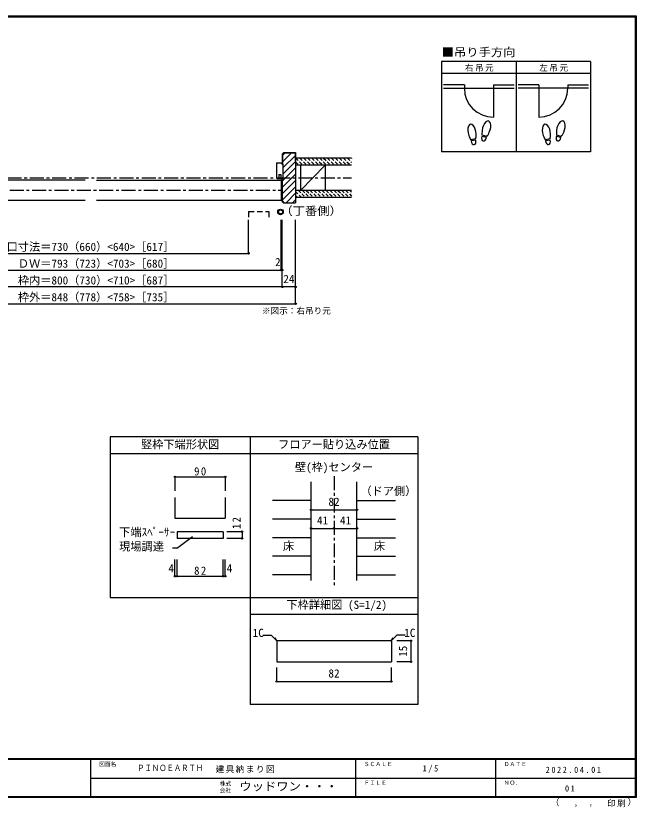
# Model space of a CAD drawing. Units: millimetres at full size, sheet at 1:5, with parts at other scales. Extents: x -973 to 977, y -718 to 696.
# Drawn here: x -132 to 977, y -718 to 696 of the extents above; entities that cross this region are included whole.
import ezdxf
from ezdxf.enums import TextEntityAlignment as Align

# ---------------------------------------------------------------- set-up
doc = ezdxf.new("R2010")
doc.units = ezdxf.units.MM
doc.header["$LTSCALE"] = 5
doc.header["$PDMODE"] = 32
doc.header["$PDSIZE"] = 2.5
for name, pattern in [('CHAIN1', [8, 5, -1, 1, -1]), ('DASHED1', [1.8, 1.2, -0.6]), ('DASHED2', [3, 2, -1])]:
    doc.linetypes.add(name, pattern=pattern)
for name, color, linetype in [('0-0_補助線', 3, 'Continuous'), ('0-1_通り芯', 4, 'CHAIN1'), ('0-3_仕上げ', 2, 'Continuous'), ('0-4_枠', 4, 'Continuous'), ('0-6_扉', 6, 'Continuous'), ('0-7_金物', 7, 'Continuous'), ('0-8_戸当り', 3, 'Continuous'), ('0-A_文字', 3, 'Continuous'), ('0-B_寸法', 7, 'Continuous'), ('0-C_ハッチ', 4, 'DASHED1'), ('1-4_枠', 3, 'Continuous'), ('1-B_寸法', 4, 'Continuous'), ('F-0_補助線', 7, 'Continuous'), ('F-1_枠', 6, 'Continuous'), ('F-A_文字', 7, 'Continuous')]:
    doc.layers.add(name, color=color, linetype=linetype)
doc.styles.add('ＭＳ ゴシック', font='')
doc.styles.get('ＭＳ ゴシック').set_extended_font_data('MS Gothic')

# ---------------------------------------------------------------- blocks, each defined once
blk = doc.blocks.new('02')
at = {"layer": '0-0_補助線', "color": 7}
for p, q in [((-4.998, -10.239), (-4.998, 14.761)), ((5.802, 17.761), (-3.198, 17.761)), ((6.802, 16.761), (6.802, -9.239)), ((-4.998, -10.239), (-0.698, -10.239)), ((2.702, -3.239), (2.702, -10.239)), ((5.802, -10.239), (2.702, -10.239)), ((5.002, -10.239), (4.402, -10.839))]:
    blk.add_line(p, q, dxfattribs=at)
for points in [[(-4.998, 14.761), (-3.198, 14.761), (-3.198, 17.761)], [(-3.469, -10.239), (-2.869, -10.839), (4.402, -10.839)], [(2.702, -3.239), (-0.698, -3.239), (-0.698, -10.239)]]:
    blk.add_lwpolyline(points, dxfattribs=at)
for centre, start, end in [((5.802, 16.761), 0, 90), ((5.802, -9.239), 270, 0)]:
    blk.add_arc(centre, 1, start, end, dxfattribs=at)

msp = doc.modelspace()

# ---------------------------------------------------------------- linework, layer by layer
at = {"layer": '0-0_補助線'}
for p, q in [((346.828, 451.5), (344, 448.672)), ((344, 448.672), (344, 430.998)), ((347.036, 451), (344.5, 448.464)), ((344.5, 448.464), (344.5, 430.998)), ((347.036, 451), (367.5, 451)), ((367.5, 436.5), (367.5, 451)), ((367.5, 436.5), (368, 436.5)), ((344, 404.998), (346.001, 404.998)), ((344, 364.328), (344, 404.998)), ((344.5, 364.536), (344.5, 404.998)), ((367.5, 376.5), (367.5, 362)), ((367.5, 376.5), (368, 376.5)), ((344.5, 364.536), (347.036, 362)), ((347.036, 362), (367.5, 362)), ((242.307, -164.826), (242.307, -201.786))]:
    msp.add_line(p, q, dxfattribs=at)
at = {"layer": '0-0_補助線', "color": 4}
for p, q in [((349.402, 451), (344.5, 446.098)), ((360.716, 451), (344.5, 434.784)), ((367.5, 446.47), (346.001, 424.971)), ((368, 424.342), (344.5, 400.843)), ((368, 435.657), (346.001, 413.658)), ((368, 413.029), (344.5, 389.529)), ((368, 401.716), (344.5, 378.216)), ((368, 390.402), (344.5, 366.902)), ((368, 379.088), (350.912, 362)), ((367.5, 367.275), (362.225, 362)), ((272.197, -225.695), (245.115, -225.695)), ((272.197, -225.695), (272.197, -237.695)), ((272.197, -237.695), (245.115, -237.695))]:
    msp.add_line(p, q, dxfattribs=at)
at = {"layer": '0-0_補助線', "color": 6}
msp.add_line((342, 402.5), (342, 366.5), dxfattribs=at)
at = {"layer": '0-0_補助線', "color": 7}
for p, q in [((156.307, -225.695), (156.307, -237.695)), ((238.307, -225.695), (156.307, -225.695)), ((238.307, -225.695), (238.307, -237.695)), ((238.307, -237.695), (156.307, -237.695)), ((183.462, -234.9), (157.662, -254.25)), ((147.817, -254.25), (157.662, -254.25))]:
    msp.add_line(p, q, dxfattribs=at)
at = {"layer": '0-0_補助線'}
for points in [[(346.828, 451.5), (368, 451.5), (368, 361.5)], [(346.001, 404.998), (346.001, 430.998), (344, 430.998)], [(344, 364.328), (346.828, 361.5), (368, 361.5)], [(152.307, -164.826), (152.307, -201.786), (242.307, -201.786)]]:
    msp.add_lwpolyline(points, dxfattribs=at)
at = {"layer": '0-0_補助線', "color": 7}
for p in [(272.197, -225.695), (272.197, -237.695)]:
    msp.add_point(p, dxfattribs=at)
at = {"layer": '0-1_通り芯'}
for p, q in [((-467, 406.5), (468, 406.5)), ((-343, 384.507), (344, 384.507)), ((436.653, -126.5), (436.653, -323.007))]:
    msp.add_line(p, q, dxfattribs=at)
at = {"layer": '0-3_仕上げ'}
for p, q in [((468, 441.5), (368, 441.5)), ((468, 429), (368, 429)), ((468, 384), (368, 384)), ((468, 371.5), (368, 371.5))]:
    msp.add_line(p, q, dxfattribs=at)
at = {"layer": '0-3_仕上げ', "color": 3}
for p, q in [((376.572, 429), (376.572, 384)), ((421, 429), (421, 384))]:
    msp.add_line(p, q, dxfattribs=at)
at = {"layer": '0-3_仕上げ', "color": 7}
msp.add_line((421, 429), (376.572, 384), dxfattribs=at)
at = {"layer": '0-3_仕上げ', "color": 4}
for p, q in [((395.653, -169.801), (326.653, -169.801)), ((477.653, -169.801), (546.653, -169.801)), ((395.653, -203.103), (326.653, -203.103)), ((477.653, -203.103), (546.653, -203.103)), ((395.653, -236.404), (326.653, -236.404)), ((477.653, -236.404), (546.653, -236.404)), ((395.653, -269.706), (326.653, -269.706)), ((477.653, -269.706), (546.653, -269.706)), ((395.653, -303.007), (326.653, -303.007)), ((477.653, -303.007), (546.653, -303.007))]:
    msp.add_line(p, q, dxfattribs=at)
at = {"layer": '0-4_枠', "color": 3}
for p, q in [((395.653, -313.007), (395.653, -136.5)), ((477.653, -313.007), (477.653, -136.5))]:
    msp.add_line(p, q, dxfattribs=at)
at = {"layer": '0-6_扉'}
for p, q in [((-8, 402.5), (-338, 402.5)), ((12, 402.5), (342, 402.5)), ((-338, 366.5), (-8, 366.5)), ((12, 366.5), (342, 366.5))]:
    msp.add_line(p, q, dxfattribs=at)
at = {"layer": '0-6_扉', "linetype": 'DASHED2'}
for p, q in [((284.005, 346.422), (320.005, 346.422)), ((284.005, 346.422), (284.005, 331.514)), ((320.005, 346.422), (320.005, 331.514))]:
    msp.add_line(p, q, dxfattribs=at)
at = {"layer": '0-7_金物'}
for radius in [5, 3.5]:
    msp.add_circle((341.049, 345.471), radius, dxfattribs=at)
at = {"layer": '0-8_戸当り', "color": 2}
for p, q in [((669.586, 572.808), (632.486, 572.808)), ((632.486, 566.508), (758.486, 566.508)), ((669.586, 572.808), (669.586, 566.508)), ((721.386, 572.808), (758.486, 572.808)), ((721.386, 572.808), (721.386, 514.708)), ((802.586, 572.808), (765.486, 572.808)), ((891.486, 566.508), (765.486, 566.508)), ((802.586, 572.808), (802.586, 514.708)), ((854.386, 572.808), (891.486, 572.808)), ((854.386, 572.808), (854.386, 566.508))]:
    msp.add_line(p, q, dxfattribs=at)
at = {"layer": '0-8_戸当り'}
for p, q in [((709.815, 480.235), (701.334, 482.507)), ((842.815, 480.235), (834.334, 482.507)), ((689.804, 475.878), (681.158, 474.353)), ((690.169, 473.81), (681.522, 472.285)), ((709.271, 478.206), (700.791, 480.478)), ((822.804, 475.878), (814.158, 474.353)), ((823.169, 473.81), (814.522, 472.285)), ((842.271, 478.206), (833.791, 480.478))]:
    msp.add_line(p, q, dxfattribs=at)
at = {"layer": '0-8_戸当り', "color": 2}
for centre, start, end in [((721.386, 566.508), 180, 270), ((802.586, 566.508), 270, 0)]:
    msp.add_arc(centre, 51.8, start, end, dxfattribs=at)
at = {"layer": '0-8_戸当り'}
for centre, major_axis, ratio, start_param, end_param in [((709.06, 494.378), (3.644, 13.601), 0.5, 4.34059143, 8.22577918), ((842.06, 494.378), (3.644, 13.601), 0.5, 4.34059143, 8.22577918), ((683.142, 488.377), (-2.445, 13.867), 0.5, 4.34059143, 8.22577918), ((816.142, 488.377), (-2.445, 13.867), 0.5, 4.34059143, 8.22577918), ((683.212, 487.981), (-2.963, 16.802), 0.4, 1.85063327, 2.44287679), ((683.212, 487.981), (-2.963, 16.802), 0.4, 3.84030852, 4.43255203), ((708.956, 493.989), (4.416, 16.48), 0.4, 1.85063327, 2.44287679), ((708.956, 493.989), (4.416, 16.48), 0.4, 3.84030852, 4.43255203), ((816.212, 487.981), (-2.963, 16.802), 0.4, 1.85063327, 2.44287679), ((816.212, 487.981), (-2.963, 16.802), 0.4, 3.84030852, 4.43255203), ((841.956, 493.989), (4.416, 16.48), 0.4, 1.85063327, 2.44287679), ((841.956, 493.989), (4.416, 16.48), 0.4, 3.84030852, 4.43255203), ((685.845, 473.047), (-1.27, 7.205), 0.6, 1.57079633, 4.71238898), ((705.031, 479.342), (1.894, 7.067), 0.6, 1.57079633, 4.71238898), ((818.845, 473.047), (-1.27, 7.205), 0.6, 1.57079633, 4.71238898), ((838.031, 479.342), (1.894, 7.067), 0.6, 1.57079633, 4.71238898)]:
    msp.add_ellipse(centre, major_axis=major_axis, ratio=ratio, start_param=start_param, end_param=end_param, dxfattribs=at)
at = {"layer": '0-A_文字'}
for p, q in [((628.986, 614.167), (628.986, 453.167)), ((894.986, 614.167), (628.986, 614.167)), ((761.986, 614.167), (761.986, 453.167)), ((628.986, 593.167), (894.986, 593.167)), ((36.653, -56.5), (36.653, -343.007)), ((586.653, -56.5), (36.653, -56.5)), ((286.653, -56.5), (286.653, -534.5)), ((586.653, -56.5), (586.653, -534.5)), ((586.653, -86.5), (36.653, -86.5)), ((36.653, -343.007), (586.653, -343.007)), ((286.653, -373.007), (586.653, -373.007)), ((586.653, -534.5), (286.653, -534.5))]:
    msp.add_line(p, q, dxfattribs=at)
msp.add_lwpolyline([(894.986, 614.167), (894.986, 453.167), (628.986, 453.167)], dxfattribs=at)
at = {"layer": '0-B_寸法', "color": 4}
for p, q in [((284.005, 271.5), (284.005, 331.5)), ((342, 241.5), (342, 331.5)), ((344, 211.5), (344, 331.5)), ((-333, 271.5), (284.005, 271.5)), ((-343, 241.5), (344, 241.5)), ((368, 211.5), (-367, 211.5)), ((152.307, -127.894), (242.307, -127.894)), ((152.307, -127.894), (152.307, -152.894)), ((242.307, -127.894), (242.307, -152.894)), ((395.653, -186.452), (477.653, -186.452)), ((395.653, -219.753), (477.653, -219.753)), ((152.307, -305.343), (152.307, -275.335)), ((156.307, -305.343), (156.307, -275.335)), ((238.307, -305.343), (238.307, -275.335)), ((242.307, -305.343), (242.307, -275.335)), ((152.307, -305.343), (156.307, -305.343)), ((156.307, -305.343), (238.307, -305.343)), ((238.307, -305.343), (242.307, -305.343))]:
    msp.add_line(p, q, dxfattribs=at)
msp.add_lwpolyline([(-367, 181.5), (368, 181.5), (368, 331.5)], dxfattribs=at)
at = {"layer": '0-B_寸法'}
for p in [(284.005, 271.5), (342, 241.5), (344, 241.5), (344, 211.5), (368, 211.5), (368, 181.5), (152.307, -127.894), (242.307, -127.894), (395.653, -186.452), (477.653, -186.452), (395.653, -219.753), (436.653, -219.753), (477.653, -219.753), (152.307, -305.343), (156.307, -305.343), (238.307, -305.343), (242.307, -305.343)]:
    msp.add_point(p, dxfattribs=at)
at = {"layer": '0-C_ハッチ'}
for p, q in [((368.607, 441.5), (381.107, 429)), ((375.678, 441.5), (388.178, 429)), ((382.749, 441.5), (395.249, 429)), ((389.821, 441.5), (402.321, 429)), ((396.892, 441.5), (409.392, 429)), ((403.963, 441.5), (416.463, 429)), ((411.034, 441.5), (423.534, 429)), ((418.105, 441.5), (430.605, 429)), ((425.176, 441.5), (437.676, 429)), ((432.247, 441.5), (444.747, 429)), ((439.318, 441.5), (451.818, 429)), ((446.389, 441.5), (458.889, 429)), ((453.46, 441.5), (465.96, 429)), ((460.531, 441.5), (468, 434.031)), ((467.602, 441.5), (468, 441.102)), ((368, 435.036), (374.036, 429)), ((368, 381.899), (378.399, 371.5)), ((372.97, 384), (385.47, 371.5)), ((380.041, 384), (392.541, 371.5)), ((387.112, 384), (399.612, 371.5)), ((394.183, 384), (406.683, 371.5)), ((401.255, 384), (413.755, 371.5)), ((408.326, 384), (420.826, 371.5)), ((415.397, 384), (427.897, 371.5)), ((422.468, 384), (434.968, 371.5)), ((429.539, 384), (442.039, 371.5)), ((436.61, 384), (449.11, 371.5)), ((443.681, 384), (456.181, 371.5)), ((450.752, 384), (463.252, 371.5)), ((457.823, 384), (468, 373.823)), ((464.894, 384), (468, 380.894)), ((368, 374.828), (371.328, 371.5))]:
    msp.add_line(p, q, dxfattribs=at)
at = {"layer": '1-4_枠'}
for p, q in [((334.86, -420.601), (334.153, -421.308)), ((334.153, -421.308), (334.153, -458.101)), ((538.446, -420.601), (334.86, -420.601)), ((538.446, -420.601), (539.153, -421.308)), ((539.153, -421.308), (539.153, -458.101)), ((334.153, -458.101), (539.153, -458.101))]:
    msp.add_line(p, q, dxfattribs=at)
at = {"layer": '1-B_寸法'}
for p, q in [((309.347, -410.601), (324.153, -410.601)), ((334.507, -420.955), (324.153, -410.601)), ((334.507, -420.955), (331.235, -415.287)), ((538.799, -420.955), (549.153, -410.601)), ((538.799, -420.955), (542.071, -415.287)), ((563.959, -410.601), (549.153, -410.601)), ((574.153, -420.601), (549.153, -420.601)), ((574.153, -420.601), (574.153, -458.101)), ((574.153, -458.101), (549.153, -458.101)), ((334.153, -493.101), (334.153, -468.101)), ((539.153, -493.101), (539.153, -468.101)), ((334.153, -493.101), (539.153, -493.101))]:
    msp.add_line(p, q, dxfattribs=at)
at = {"layer": '1-B_寸法', "color": 7}
for p in [(574.153, -420.601), (574.153, -458.101), (334.153, -493.101), (539.153, -493.101)]:
    msp.add_point(p, dxfattribs=at)
at = {"layer": 'F-1_枠'}
for p, q in [((-973.347, 695.833), (976.653, 695.833)), ((-973.347, 695), (976.653, 695)), ((-973.347, 694.167), (976.653, 694.167)), ((974.986, 695.833), (974.986, -700.833)), ((975.82, 695.833), (975.82, -700.833)), ((976.653, 695.833), (976.653, -700.833)), ((976.653, -631.667), (-973.347, -631.667)), ((976.653, -632.5), (-973.347, -632.5)), ((1.653, -632.5), (1.653, -699.167)), ((474.986, -632.5), (474.986, -699.167)), ((724.986, -632.5), (724.986, -699.167)), ((1.653, -665.833), (974.986, -665.834)), ((976.653, -699.167), (-973.347, -699.167)), ((976.653, -700), (-973.347, -700)), ((976.653, -700.833), (-973.347, -700.833))]:
    msp.add_line(p, q, dxfattribs=at)

# ---------------------------------------------------------------- block references
at = {"layer": '0-0_補助線', "xscale": -1}
msp.add_blockref('02', (340.802, 415.737), dxfattribs=at)

# ---------------------------------------------------------------- texts
at = {"layer": '0-0_補助線', "color": 7, "style": 'ＭＳ ゴシック'}
for s, p in [('下端ｽﾍﾟｰｻｰ', (52.726, -238.298)), ('現場調達', (52.726, -263.893))]:
    msp.add_text(s, height=14.66, dxfattribs=at).set_placement(p, align=Align.BOTTOM_LEFT)
at = {"layer": '0-0_補助線', "color": 7, "insert": (269.697, -221.122), "char_height": 14.66, "attachment_point": 7, "rotation": 90, "style": 'ＭＳ ゴシック'}
msp.add_mtext('\\T1.27;\\W0.95;12', dxfattribs=at)
at = {"layer": '0-A_文字', "color": 7, "style": 'ＭＳ ゴシック', "width": 1.1}
for s, p in [('■吊り手方向', (628.986, 619.167)), ('（丁番側）', (340.682, 335.605))]:
    msp.add_text(s, height=14.66, dxfattribs=at).set_placement(p, align=Align.BOTTOM_LEFT)
at = {"layer": '0-A_文字', "color": 7, "style": 'ＭＳ ゴシック'}
for s, height, p in [('※図示：右吊り元', 11, (307.805, 160.034)), ('竪枠下端形状図', 14.66, (91.653, -81.5)), ('フロアー貼り込み位置', 14.66, (336.653, -81.5)), ('壁(枠)センター', 14.66, (366.653, -122.091)), ('（ドア側）', 14.66, (483.931, -164.835)), ('床', 14.66, (345.403, -263.055)), ('床', 14.66, (507.903, -263.055)), ('下枠詳細図 (S=1/2)', 14.66, (351.653, -368.007))]:
    msp.add_text(s, height=height, dxfattribs=at).set_placement(p, align=Align.BOTTOM_LEFT)
at = {"layer": '0-A_文字', "color": 7, "char_height": 11, "attachment_point": 7, "style": 'ＭＳ ゴシック'}
for s, insert in [('\\T1.17;右吊元', (670.486, 596.167)), ('\\T1.17;左吊元', (803.486, 596.167))]:
    msp.add_mtext(s, dxfattribs=dict(at, insert=insert))
at = {"layer": '0-B_寸法', "style": 'ＭＳ ゴシック'}
for s, p in [('有効開口寸法＝730（660）<640>［617］', (-208.347, 271.5)), ('ＤＷ＝793（723）<703>［680］', (-128.347, 241.5)), ('2', (331.227, 244.234)), ('枠内＝800（730）<710>［687］', (-128.347, 211.5)), ('24', (346, 214)), ('枠外＝848（778）<758>［735］', (-128.347, 181.5)), ('82', (426.653, -183.952)), ('41', (406.153, -217.253)), ('41', (447.153, -217.253)), ('4', (140.668, -302.843)), ('4', (244.791, -302.843))]:
    msp.add_text(s, height=14.66, dxfattribs=at).set_placement(p, align=Align.BOTTOM_LEFT)
at = {"layer": '0-B_寸法', "char_height": 14.66, "attachment_point": 7, "style": 'ＭＳ ゴシック'}
for s, insert in [('\\T1.27;\\W0.95;90', (186.682, -125.394)), ('\\T1.27;\\W0.95;82', (186.682, -302.843))]:
    msp.add_mtext(s, dxfattribs=dict(at, insert=insert))
at = {"layer": '1-B_寸法', "color": 7, "style": 'ＭＳ ゴシック'}
for s, p in [('1C', (291.222, -418.101)), ('1C', (562.084, -418.101)), ('82', (426.653, -490.601))]:
    msp.add_text(s, height=14.66, dxfattribs=at).set_placement(p, align=Align.BOTTOM_LEFT)
msp.add_text('15', height=14.66, rotation=90, dxfattribs=at).set_placement((571.653, -449.351), align=Align.BOTTOM_LEFT)
at = {"layer": 'F-0_補助線', "style": 'ＭＳ ゴシック', "width": 0.85}
msp.add_text('ＰＩＮＯＥＡＲＴＨ', height=11, dxfattribs=at).set_placement((84.986, -656.667), align=Align.BOTTOM_LEFT)
at = {"layer": 'F-0_補助線', "insert": (224.986, -656.667), "char_height": 11, "attachment_point": 7, "style": 'ＭＳ ゴシック'}
msp.add_mtext('\\T1.17;建具納まり図', dxfattribs=at)
at = {"layer": 'F-A_文字', "style": 'ＭＳ ゴシック'}
for s, height, p in [('図面名', 7.331, (16.653, -646.667)), ('ＳＣＡＬＥ', 7.331, (489.986, -646.667)), ('ＤＡＴＥ', 7.331, (739.986, -646.667)), ('株式', 7.331, (232.486, -681.5)), ('ＦＩＬＥ', 7.331, (489.986, -680)), ('ＮＯ．', 7.331, (739.986, -680.001)), ('会社', 7.331, (232.486, -693.5)), ('（', 11, (823.992, -718.052)), ('）', 11, (961.387, -717.355)), (',', 11, (865.199, -718.052)), (',', 11, (891.686, -717.588))]:
    msp.add_text(s, height=height, dxfattribs=at).set_placement(p, align=Align.BOTTOM_LEFT)
at = {"layer": 'F-A_文字', "style": 'ＭＳ ゴシック', "width": 1.1}
msp.add_text('ウッドワン・・・', height=14.66, dxfattribs=at).set_placement((267.486, -692.5), align=Align.BOTTOM_LEFT)
at = {"layer": 'F-A_文字', "char_height": 11, "attachment_point": 7, "style": 'ＭＳ ゴシック'}
for s, insert in [('\\T1.38;\\W0.9;1/5', (594.986, -656.667)), ('\\T1.39;\\W0.85;2022.04.01', (814.986, -656.667)), ('\\T1.36;\\W0.9;01', (849.361, -690.001)), ('\\T1.17;印刷', (924.678, -717.82))]:
    msp.add_mtext(s, dxfattribs=dict(at, insert=insert))

doc.saveas('drawing.dxf')
